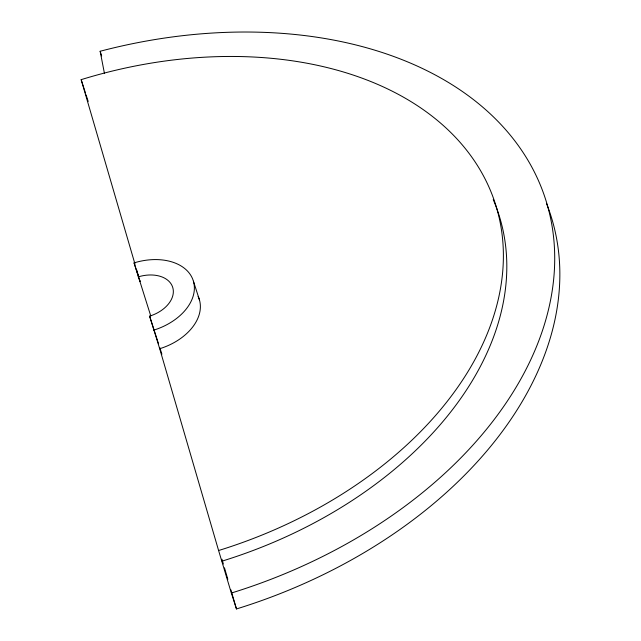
<?xml version="1.0" encoding="UTF-8"?>
<svg xmlns="http://www.w3.org/2000/svg" width="641" height="641" viewBox="0 0 641 641"><rect width="100%" height="100%" fill="white"/><g stroke="black" fill="none" stroke-linecap="round" stroke-linejoin="round"><path stroke-width="0.96" d="M150.755 315.909L134.065 262.89A51.849 35.031 -17.9 0 1 193.422 281.231L199.415 299.796M546.517 203.509A412.131 278.426 -17.9 0 1 236.481 608.95L231.337 593.037A412.131 278.426 -17.9 0 0 549.313 212.596A412.131 278.426 -17.9 0 0 100.148 51.256L101.663 55.943M231.337 593.037L218.597 550.523A362.95 245.207 -17.9 0 0 496.647 208.037A362.95 245.207 -17.9 0 0 81.159 79.652L85.437 92.913M86.054 94.812L88.194 101.438M134.065 262.89L140.059 281.455L139.217 278.571M138.152 276.904A30.247 20.432 -17.9 0 1 172.782 287.601A30.247 20.432 -17.9 0 1 149.609 316.141L158.519 343.736M159.753 347.542L161.901 354.201M149.609 316.141L159.697 348.72L218.597 550.523M221.962 559.224L223.356 564M224.478 567.83L227.827 579.304M230.896 589.824L236.481 608.95M81.159 79.652L135.011 264.156M136.693 269.925L138.095 274.733M100.148 51.256L104.443 73.411M493.233 199.615A362.95 245.207 -17.9 0 1 222.026 561.139M193.422 281.231A51.849 35.031 -17.9 0 1 153.696 330.155M198.125 296.366A51.849 35.031 -17.9 0 1 159.697 348.72"/></g></svg>
